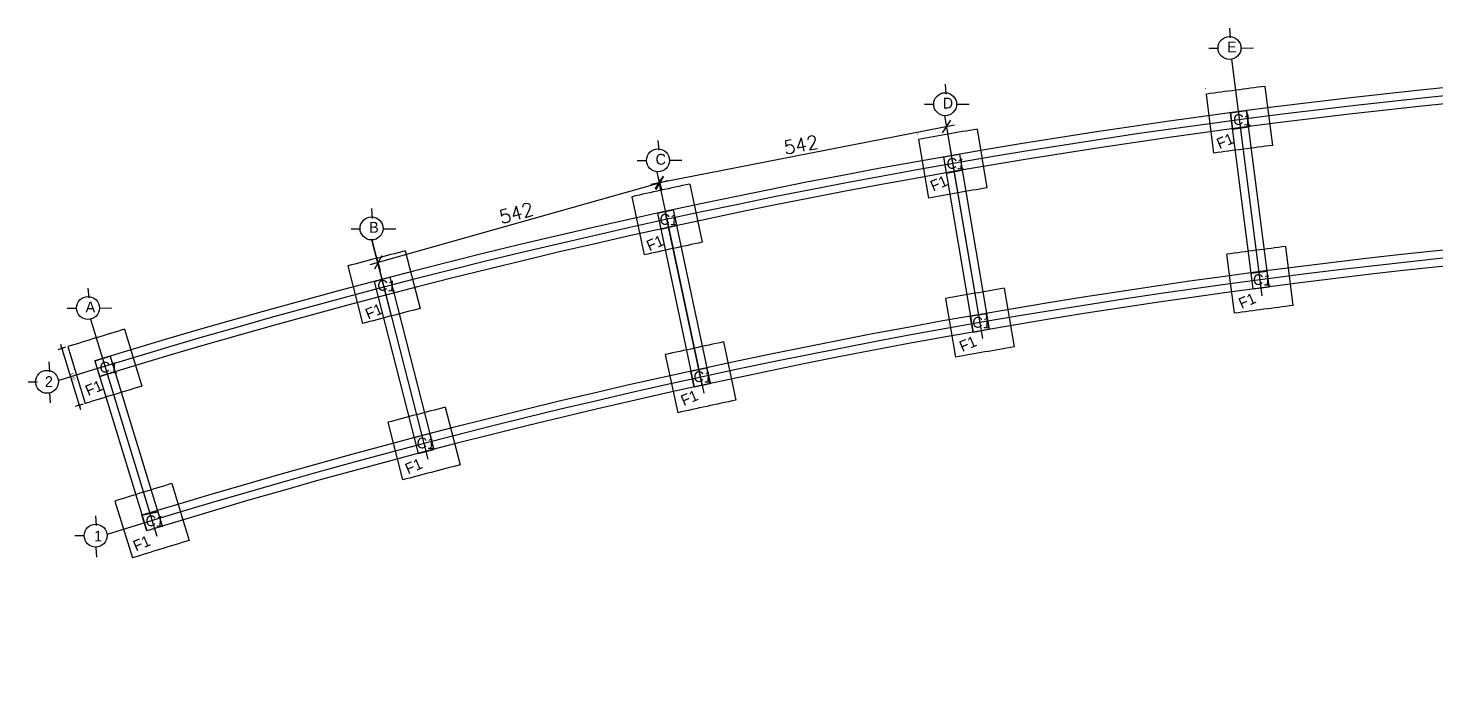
# Model space of a CAD drawing. Extents: x 60675 to 406257, y -6788 to 756297.
# Drawn here: x 388930 to 391534, y 752079 to 753304 of the extents above; entities that cross this region are included whole.
import ezdxf

# ---------------------------------------------------------------- set-up
doc = ezdxf.new("R2010")
doc.units = 0
doc.linetypes.add('CONTINU', pattern=[0])
doc.layers.get('0').update_dxf_attribs({"linetype": 'CONTINUOUS'})
doc.layers.get('Defpoints').update_dxf_attribs({"linetype": 'CONTINUOUS'})
doc.layers.add('DIM', color=247, linetype='CONTINUOUS', lineweight=20)
doc.layers.add('FOUNDATION', color=7, linetype='CONTINUOUS', lineweight=25)
doc.layers.add('RHS', color=7, linetype='CONTINUOUS', lineweight=25, true_color=0x3dad99)
doc.styles.add('dim20', font='romantic.ttf', dxfattribs={"height": 6})
doc.styles.add('TEXT50-2.25', font='romans.shx')
doc.dimstyles.new('dim 20', dxfattribs={"dimtxt": 6, "dimasz": 5, "dimexe": 8, "dimexo": 4, "dimgap": 2, "dimtad": 1, "dimdec": 0, "dimzin": 0, "dimdsep": 46, "dimtxsty": 'dim20', "dimblk": 'ARCHTICK', "dimcen": 0.09, "dimdle": 8, "dimclrd": 3, "dimclre": 3, "dimclrt": 1, "dimadec": 0, "dimazin": 0, "dimtfac": 1, "dimtdec": 0, "dimtofl": 0, "dimtmove": 2, "dimatfit": 3, "dimldrblk": 'ARCHTICK', "dimfxl": 5, "dimtolj": 1, "dimtzin": 0, "dimlwd": -1, "dimlwe": -1, "dimarcsym": 1})
doc.dimstyles.new('DIM-10', dxfattribs={"dimtxt": 25, "dimasz": 20, "dimexe": 15, "dimexo": 15, "dimgap": 6, "dimtad": 1, "dimdec": 0, "dimzin": 0, "dimdsep": 46, "dimtxsty": 'TEXT50-2.25', "dimblk1": 'OBLIQUE', "dimblk2": 'OBLIQUE', "dimsah": 1, "dimcen": 5, "dimdle": 15, "dimclrd": 9, "dimclre": 9, "dimclrt": 3, "dimadec": 0, "dimazin": 0, "dimtfac": 1, "dimtdec": 0, "dimtix": 1, "dimtmove": 0, "dimatfit": 0, "dimfxl": 1, "dimtolj": 1, "dimtzin": 0, "dimlwe": -1, "dimarcsym": 0})

# ---------------------------------------------------------------- blocks, each defined once
blk = doc.blocks.new('_ARCHTICK')
at = {"color": 0, "linetype": 'ByBlock', "const_width": 0.15}
blk.add_lwpolyline([(-0.5, -0.5), (0.5, 0.5)], dxfattribs=at)
blk = doc.blocks.new('*D281')
at = {"color": 3}
for p, q in [((388999.4526667138, 752714.1801010262), (388984.8584587138, 752709.7120695241)), ((388990.1660832803, 752719.7035219442), (389027.0515189319, 752599.2223391648)), ((389031.654274512, 752608.9979952334), (389017.060066512, 752604.5299637313))]:
    blk.add_line(p, q, dxfattribs=at)
at = {"layer": 'Defpoints', "color": 0, "linetype": 'CONTINU', "lineweight": 25}
for p in [(389003.2774359604, 752715.3510579895, 16113.52399223967), (389024.7096050052, 752606.8718776581), (389035.4790437586, 752610.1689521968, 16113.52399223967)]:
    blk.add_point(p, dxfattribs=at)
at = {"color": 3, "linetype": 'CONTINU', "xscale": 5, "yscale": 5, "zscale": 5}
for p, rotation in [((388992.5079972071, 752712.0539834509), 107.0220217519332), ((389024.7096050052, 752606.8718776581), 287.0220217519332)]:
    blk.add_blockref('_ARCHTICK', p, dxfattribs=dict(at, rotation=rotation))
at = {"color": 1, "linetype": 'CONTINU', "lineweight": 25, "insert": (389013.4534145197, 752660.9461138382), "char_height": 6, "attachment_point": 5, "rotation": 287.02202175193315, "style": 'dim20'}
blk.add_mtext('\\A1;110', dxfattribs=at)
blk = doc.blocks.new('_Oblique')
at = {"color": 0, "linetype": 'ByBlock', "lineweight": -2}
blk.add_line((-0.5, -0.5), (0.5, 0.5), dxfattribs=at)
blk = doc.blocks.new('*D284')
at = {"layer": 'Defpoints', "color": 0, "lineweight": 25}
for p in [(390093.2144838513, 753038.7148403982, 303571.4317736124), (390098.969699973, 753018.3360115523), (389565.7345747173, 752912.9702777195, 303571.4316947222)]:
    blk.add_point(p, dxfattribs=at)
at = {"layer": 'DIM', "color": 9, "lineweight": -2}
blk.add_line((389563.1281054465, 752867.0081699564), (390113.4050856598, 753022.4127308307), dxfattribs=at)
at = {"layer": 'DIM', "color": 9}
for p, q in [((390097.2912031297, 753024.2794547115), (390103.0464192514, 753003.9006258656)), ((389569.8112939957, 752898.5348920329), (389581.6402104115, 752856.6495035482))]:
    blk.add_line(p, q, dxfattribs=at)
at = {"layer": 'DIM', "color": 9, "lineweight": -2, "xscale": 20, "yscale": 20, "zscale": 20}
for p, rotation in [((390098.969699973, 753018.3360115523), 15.770291233009), ((389577.5634911332, 752871.0848892349), 195.770291233009)]:
    blk.add_blockref('_Oblique', p, dxfattribs=dict(at, rotation=rotation))
at = {"layer": 'DIM', "color": 3, "insert": (389833.2386417763, 752962.5140927405), "char_height": 25, "attachment_point": 5, "rotation": 15.770291233009004, "style": 'TEXT50-2.25'}
blk.add_mtext('\\A1;542', dxfattribs=at)
blk = doc.blocks.new('*D285')
at = {"layer": 'Defpoints', "color": 0, "lineweight": 25}
for p in [(390625.5326374819, 753142.5093214099, 303571.4316936299), (390629.4261561186, 753122.5411050689), (390093.2144838513, 753038.7148403983, 303571.4317736124)]:
    blk.add_point(p, dxfattribs=at)
at = {"layer": 'DIM', "color": 9, "lineweight": -2}
blk.add_line((390082.3852669537, 753015.8758996917), (390644.1488916531, 753125.4118294345), dxfattribs=at)
at = {"layer": 'DIM', "color": 9}
for p, q in [((390628.4033618474, 753127.7865858754), (390632.2968804842, 753107.8183695344)), ((390096.0852082169, 753023.9921048639), (390099.9787268537, 753004.0238885229))]:
    blk.add_line(p, q, dxfattribs=at)
at = {"layer": 'DIM', "color": 9, "lineweight": -2, "xscale": 20, "yscale": 20, "zscale": 20}
for p, rotation in [((390629.4261561186, 753122.5411050689), 11.0334252019772), ((390097.1080024881, 753018.7466240573), 191.0334252019772)]:
    blk.add_blockref('_Oblique', p, dxfattribs=dict(at, rotation=rotation))
at = {"layer": 'DIM', "color": 3, "insert": (390359.7265192525, 753088.8019050555), "char_height": 25, "attachment_point": 5, "rotation": 11.033425201977202, "style": 'TEXT50-2.25'}
blk.add_mtext('\\A1;542', dxfattribs=at)

msp = doc.modelspace()

# ---------------------------------------------------------------- linework, layer by layer
at = {"color": 3, "linetype": 'CONTINU', "lineweight": 25}
for p, q in [((391152.6091379969, 753304.3175358047, -20669.94272574678), (391153.9463394438, 753286.1924456957, 39942.18106218352)), ((391114.2934674694, 753267.5192525611, -20669.94272574678), (391131.3877345325, 753267.5454924757, -20669.94272574678)), ((391173.8303608983, 753267.6106424398, -20669.94272574678), (391196.8763355835, 753267.6460182994, -20669.94272574678)), ((390626.5632039018, 753200.5039860985, 111028.1158773608), (390627.9004053486, 753182.3788959895, 171640.2396652911)), ((390588.2475333742, 753163.7057028549, 111028.1158773608), (390605.3418004373, 753163.7319427695, 111028.1158773608)), ((390647.7844268031, 753163.7970927336, 111028.1158773608), (390670.8304014883, 753163.8324685931, 111028.1158773608)), ((391154.5435451029, 753147.9690232862, 171873.3730972738), (391184.2876633618, 753151.880346404, 171873.3730972738)), ((391154.5435451029, 753147.9690232862, 171873.3730972738), (391158.4065651242, 753117.7752724035, 171873.3730972738)), ((391184.2876633618, 753151.880346404, 171873.3730972738), (391188.150683383, 753121.6865955213, 171873.3730972738)), ((391158.4065651242, 753117.7752724035, 171873.3730972738), (391188.150683383, 753121.6865955213, 171873.3730972738)), ((390095.305518728, 753096.631272866, 111028.1159505918), (390096.6427201749, 753078.5061827571, 171640.2397385221)), ((390623.2830653235, 753066.2256256294, 303571.4317140335), (390652.8392226587, 753071.3683264587, 303571.4317140013)), ((390623.2830653235, 753066.2256256294, 303571.4317140335), (390628.4633263131, 753036.253407586, 189490.1194900299)), ((390652.8392226587, 753071.3683264587, 303571.4317140013), (390652.8392226587, 753071.3683264587, 303571.4317140013)), ((390652.8392226587, 753071.3683264587, 303571.4317140013), (390657.9097326775, 753041.5356256989, 303571.4317222526)), ((390056.9898482005, 753059.8329896225, 111028.1159505918), (390074.0841152635, 753059.8592295371, 111028.1159505918)), ((390116.5267416293, 753059.9243795011, 111028.1159505918), (390139.5727163146, 753059.9597553607, 111028.1159505918)), ((390628.4633263131, 753036.253407586, 189490.1194900299), (390657.9097326775, 753041.5356256989, 303571.4317222526)), ((389565.3717854584, 752970.7485212527, 111028.1158786335), (389566.7089869052, 752952.6234311437, 171640.2396665638)), ((390094.1710966855, 752962.1270576621, 303571.4317736124), (390123.4874848614, 752968.4962220014, 303571.4317736124)), ((390094.1710966855, 752962.1270576621, 303571.4317736124), (390100.6441895769, 752931.6978798854, 303571.4317736124)), ((390123.4874848614, 752968.4962220014, 303571.4317736124), (390123.4874848614, 752968.4962220014, 303571.4317736124)), ((390123.4874848614, 752968.4962220014, 303571.4317736124), (390129.9605777528, 752938.0670442247, 303571.4317736124)), ((389527.9683928063, 752933.2801905276, 111028.1158786335), (389545.0626598694, 752933.3064304421, 111028.1158786335)), ((389587.5052862352, 752933.3715804062, 111028.1158786335), (389610.5512609204, 752933.4069562658, 111028.1158786335)), ((390100.4704223585, 752932.8568809341, 303571.4317736124), (390129.7868105344, 752939.2260452734, 303571.4317736124)), ((389602.0036631211, 752771.4299562458, 303571.431734563), (389565.7345747174, 752912.9702777195, 303571.4316947222)), ((389565.7345747174, 752912.9702777195, 303571.4316947222), (389565.7345747174, 752912.9702777195, 303571.4316947222)), ((391192.5028537831, 752851.2752697723, 171873.3730972738), (391222.2466251859, 752855.1893039538, 171873.3730972738)), ((391225.9765982704, 752826.0354612385, 171873.3730972738), (391222.2466251859, 752855.1893039538, 171873.3730972738)), ((389569.9457471463, 752836.1072798808, 303571.4317153096), (389598.971555403, 752843.6916474196, 303571.4317152709)), ((389569.9457471463, 752836.1072798808, 303571.4317153096), (389577.4780459754, 752806.7124413374, 303571.4317235837)), ((389598.971555403, 752843.6916474196, 303571.4317152709), (389606.472766904, 752814.4181273495, 303571.4317235108)), ((391196.2328268675, 752822.121427057, 171873.3730972738), (391192.5028537831, 752851.2752697723, 171873.3730972738)), ((389040.7775806037, 752823.530000077, 171873.3730972738), (389042.1147820505, 752805.404909968, 232485.4968852041)), ((389606.472766904, 752814.4181273495, 303571.4317235108), (389577.4780459754, 752806.7124413374, 303571.4317235837)), ((391196.2328268675, 752822.121427057, 171873.3730972738), (391225.9765982704, 752826.0354612385, 171873.3730972738)), ((389002.4619100761, 752786.7317168334, 171873.3730972738), (389019.5561771392, 752786.757956748, 171873.3730972738)), ((389061.998803505, 752786.8231067121, 171873.3730972738), (389085.0447781903, 752786.8584825717, 171873.3730972738)), ((390678.3278435806, 752742.3658182159, 303571.4318036071), (390673.0817158485, 752772.0837985318, 303571.4317140335)), ((390673.1074385112, 752771.9628795994, 303571.4317140335), (390702.4231230374, 752776.6266764527, 303571.4317140335)), ((390707.8834882553, 752747.5115353115, 303571.4318035742), (390702.4231230374, 752776.6266764527, 303571.4317140335)), ((390678.3278435806, 752742.3658182159, 303571.4318036071), (390707.8834882553, 752747.5115353115, 303571.4318035742)), ((388968.4004488943, 752687.0687505981, 171873.3730972738), (388969.7376503412, 752668.9436604892, 232485.4968852041)), ((389053.2031449163, 752688.9159992548, 16113.52399223967), (389081.88891428, 752697.6981764334, 316498.7106800066)), ((389053.2031449163, 752688.9159992548, 16113.52399223967), (389061.9853280031, 752660.2302105889, 16113.52399223967)), ((389081.88891428, 752697.6981764334, 316498.7106800066), (389090.6710973667, 752669.0123877676, 316498.7106800066)), ((390156.3247393462, 752669.9507713447, 303571.4317736124), (390185.6404238724, 752676.3232434554, 303571.4317736124)), ((390191.839073638, 752647.1841875442, 303571.4317736124), (390185.6404238724, 752676.3232434554, 303571.4317736124)), ((388930.0847783668, 752650.2704673546, 171873.3730972738), (388947.1790454299, 752650.2967072692, 171873.3730972738)), ((389061.9853280031, 752660.2302105889, -284271.6626955272), (389090.6710973667, 752669.0123877676, 16113.52399223967)), ((390162.5233891117, 752640.8117154335, 303571.4317736124), (390156.3247393462, 752669.9507713447, 303571.4317736124)), ((390162.5233891117, 752640.8117154335, 303571.4317736124), (390191.839073638, 752647.1841875442, 303571.4317736124)), ((390162.5233891117, 752640.8117154335, 303571.4317736124), (390191.839073638, 752647.1841875442, 303571.4317736124)), ((388969.399610365, 752629.6619799879, 171873.3730972738), (388970.7368118119, 752611.5368898789, 232485.4968852041)), ((390162.5233891117, 752640.8117154335, 303571.4317736124), (390162.5233891117, 752640.8117154335, 303571.4317736124)), ((389673.0421623081, 752554.6306873987, 303571.431796636), (389644.0484792495, 752546.9209510939, 303571.43179671)), ((389644.0484792495, 752546.9209510939, 303571.43179671), (389651.4893453481, 752517.8829292954, 303571.4318048836)), ((389680.5142355856, 752525.470879411, 303571.4318048439), (389673.0421623081, 752554.6306873987, 303571.431796636)), ((389651.4893453481, 752517.8829292954, 303571.4318048836), (389680.5142355856, 752525.470879411, 303571.4318048439)), ((389140.5858678831, 752403.4923979571, 16113.52399223967), (389169.3387871655, 752412.2950458702, 16113.52399223967)), ((389169.3387871655, 752412.2950458702, 16113.52399223967), (389178.0538206169, 752383.5887855467, 1732.084857114372)), ((389054.8274428886, 752402.6496354829, 171873.3730972738), (389056.1646443355, 752384.524545374, 232485.4968852041)), ((389140.5858678831, 752403.4923979571, 16113.52399223965), (389169.9015524093, 752409.8648700678, 16113.52399223965)), ((389149.3680512527, 752374.8066083681, 1732.084857114372), (389140.5858678831, 752403.4923979571, 16113.52399223967)), ((389016.5117723611, 752365.8513522394, 171873.3730972738), (389033.6060394242, 752365.877592154, 171873.3730972738)), ((389178.0538206169, 752383.5887855467, 1732.084857114372), (389149.3680512533, 752374.8066083681, 16113.52399223967)), ((389055.2618610155, 752344.0657544652, 119057.5249255368), (389056.5990624624, 752325.9406643562, 179669.6487134671))]:
    msp.add_line(p, q, dxfattribs=at)
at = {"color": 6, "linetype": 'CONTINU', "lineweight": 25}
msp.add_line((389651.4893453481, 752517.8829292954, 303571.4318048836), (389651.4893453481, 752517.8829292954, 303571.4318048836), dxfattribs=at)
msp.add_line((389651.4893453481, 752517.8829292954, 303571.4318048836), (389651.4893453481, 752517.8829292954, 303571.4318048836), dxfattribs=at)
at = {"color": 3, "linetype": 'CONTINU', "lineweight": 25}
for centre in [(391152.6091379969, 753267.5192525611, -20669.94272574678), (390626.5632039018, 753163.7057028549, 111028.1158773608), (390095.305518728, 753059.8329896225, 111028.1159505918), (389565.3717854584, 752933.9502380091, 111028.1158786335), (389040.7775806037, 752786.7317168334, 171873.3730972738), (388964.946351808, 752650.3306190156, 171873.3730972738), (389054.8274428886, 752365.8513522394, 171873.3730972738)]:
    msp.add_circle(centre, 21.22141968694891, dxfattribs=at)
at = {"layer": 'FOUNDATION', "color": 4, "lineweight": 30}
for p, q in [((390685.5630813737, 753117.5531084592, 303571.4317030813), (390703.9948802115, 753009.1083293048, 303571.4317330751)), ((390575.4591472732, 753108.8831001184, 303571.4317003813), (390575.5146092229, 753108.5567858549, 303571.4317004717)), ((390577.1902826842, 753098.6978437066, 303571.4317031985), (390595.6226964435, 752990.249446612, 303571.4317331932)), ((390154.275675246, 753016.0072124797, 303571.4317736124), (390177.1634560981, 752908.4146961641, 303571.4317736124)), ((390046.7819475068, 752992.6550409653, 303571.4317736124), (390069.6705723729, 752885.0585570583, 303571.4317736124)), ((389627.7704485267, 752892.4474683766, 303571.4317043419), (389655.0752796937, 752785.8902111814, 303571.4317343357)), ((389521.3420877483, 752864.639670693, 303571.4317044835), (389548.6480200582, 752758.0781162857, 303571.4317344785)), ((390627.2091757663, 752804.4081836544, 303571.4317845936), (390645.6416189822, 752695.9596132546, 303571.4318145884)), ((390735.5802809855, 752823.2734120592, 303571.4317844737), (390754.012079871, 752714.8286326196, 303571.4318144675)), ((389108.4585903882, 752747.5523743384, 354723.1519176344), (389140.6601980142, 752642.3702684919, 249320.9655621863)), ((389003.277436053, 752715.351058019, 354723.1519176348), (389035.4790436802, 752610.1689521725, 249320.965562191)), ((390108.8933862897, 752700.6771496463, 303571.4317736124), (390131.7820515228, 752593.0804759824, 303571.4317736124)), ((390216.3847896556, 752724.0402477375, 303571.4317736124), (390239.272570514, 752616.4477314068, 303571.4317736124)), ((389701.8658314156, 752603.289819935, 303571.4317857343), (389729.1706627375, 752496.7325621367, 303571.4318157281)), ((389595.4405031365, 752575.470187911, 303571.4317858792), (389622.7464882605, 752468.9084273927, 303571.4318158742)), ((389195.8420555555, 752462.1263487464, 68699.90777325086), (389228.0436771119, 752356.9441973978, -36702.32417949734)), ((389090.6609012216, 752429.925032427, 68699.90777326282), (389122.8625227779, 752324.7428810784, -36702.32417948109))]:
    msp.add_line(p, q, dxfattribs=at)
for points in [[(391232.8436766192, 753087.5541254111), (391218.883946804, 753196.6647699698)], [(391108.5529259749, 753192.2438671523), (391108.5138257948, 753192.5494780707)], [(391123.782175653, 753073.2105283638), (391109.8220297921, 753182.3244247785)], [(391161.6649721237, 752777.1148019402), (391147.7048061782, 752886.2288553362)], [(391270.7253074209, 752791.4675099718), (391256.7655774177, 752900.5781559985)]]:
    msp.add_lwpolyline(points, dxfattribs=at)
for centre, radius, start, end in [((392857.2100269201, 740314.8928075599, 16113.52399223967), 12985.53661718734, 97.24806406335287, 97.73341889564297), ((392857.2100269201, 740314.8928075599, 16113.52399223967), 12985.53661718734, 99.62714286574501, 100.1124984472144), ((392857.2100269201, 740314.8928075599, 16113.52399223967), 12875.53661718734, 97.24769833261189, 97.73719978969633), ((392857.2100269201, 740314.8928075599, 16113.52399223967), 12985.53661718734, 102.01393653056, 102.4992929290161), ((392857.2100269201, 740314.8928075599, 16113.52399223967), 12875.53661718734, 99.62698102178247, 100.1164832446702), ((392857.2100269201, 740314.8928075599, 16113.52399223967), 12875.53661718734, 102.0139760019935, 102.5034790634408), ((392857.2100269201, 740314.8928075599, 16113.52399223967), 12985.53661718734, 104.4003095056078, 104.8856667902885), ((392857.2100269201, 740314.8928075599, 16113.52399223967), 12687.03661718734, 97.24705686115442, 97.74383131316216), ((392857.2100269201, 740314.8928075599, 16113.52399223967), 12687.03661718734, 99.62669714961545, 100.1234724022216), ((392857.2100269201, 740314.8928075599, 16113.52399223967), 12875.53661718734, 104.4005467161376, 104.8900506896375), ((392857.2100269201, 740314.8928075599, 16113.52399223967), 12577.03661718734, 97.24667364072337, 97.7477930129392), ((392857.2100269201, 740314.8928075599, 16113.52399223967), 12985.53661718734, 106.7793457165225, 107.2646975978223), ((392857.2100269201, 740314.8928075599, 16113.52399223967), 12687.03661718734, 102.0140452352805, 102.5108213679051), ((392857.2100269201, 740314.8928075599, 16113.52399223967), 12577.03661718734, 99.62652756303083, 100.1276477619256), ((392857.2100269201, 740314.8928075599, 16113.52399223967), 12875.53661718734, 106.7772724471489, 107.2667708710008), ((392857.2100269201, 740314.8928075599, 16113.52399223967), 12687.03661718734, 104.4009627810225, 104.8977398622384), ((392857.2100269201, 740314.8928075599, 16113.52399223967), 12577.03661718734, 102.0140865947675, 102.5152076906407), ((392857.2100269201, 740314.8928075599, 16113.52399223967), 12577.03661718734, 104.4012113392812, 104.9023334129605), ((392857.2100269201, 740314.8928075599, 16113.52399223967), 12687.03661718734, 106.7736360136814, 107.2704073013806), ((392857.2100270243, 740314.8928075916, -36702.32417949734), 12577.03661718734, 106.7714635969038, 107.2725797199312)]:
    msp.add_arc(centre, radius, start, end, dxfattribs=at)
at = {"layer": 'RHS'}
for p, q in [((390625.5326374818, 753142.5093214099, 303571.4316936299), (390695.6176191114, 752730.1594242478, 303571.4318076783)), ((390635.5462415674, 753083.5935805553, 303571.4317099249), (390695.6176191126, 752730.1594242478, 303571.4318076783)), ((390093.2144838513, 753038.7148403983, 303571.4317736124), (390180.3004678991, 752629.3348214614, 303571.4317736124)), ((390177.1793760534, 752644.0066731164, 303571.4317736124), (390108.8274825347, 752965.3201401305, 303571.4317736124)), ((389565.7345747174, 752912.9702777195, 303571.4316947222), (389669.7230066947, 752507.1548370948, 303571.4318089515)), ((389045.293551677, 752765.9917349952, 389335.4414389069), (389168.0994143098, 752364.8633381819, -12632.26678601431))]:
    msp.add_line(p, q, dxfattribs=at)
at = {"layer": 'RHS', "color": 1}
for p, q in [((390623.2830653235, 753066.2256256294, 303571.4317140335), (390678.3278435806, 752742.3658182159, 303571.4318036071)), ((390652.8392226587, 753071.3683264587, 303571.4317140013), (390707.8834882553, 752747.5115353115, 303571.4318035742)), ((390094.1710966855, 752962.1270576621, 303571.4317736124), (390162.5233891117, 752640.8117154335, 303571.4317736124)), ((390123.4874848614, 752968.4962220014, 303571.4317736124), (390191.839073638, 752647.1841875442, 303571.4317736124)), ((389569.9457471463, 752836.1072798808, 303571.4317153096), (389651.4893453481, 752517.8829292954, 303571.4318048836)), ((389598.971555403, 752843.6916474196, 303571.4317152709), (389680.5142355856, 752525.470879411, 303571.4318048439)), ((389053.2031449158, 752688.9159992548, 316498.7106800066), (389149.3680512527, 752374.8066083681, 1732.084857114372)), ((389081.88891428, 752697.6981764334, 316498.7106800066), (389178.0538206169, 752383.5887855467, 1732.084857114372))]:
    msp.add_line(p, q, dxfattribs=at)
at = {"layer": 'RHS'}
msp.add_lwpolyline([(391213.0071922496, 752809.2084726692), (391157.0139839029, 753246.8569898001)], dxfattribs=at)
at = {"layer": 'RHS', "color": 1}
for points in [[(391196.2328268675, 752822.121427057), (391154.5435451029, 753147.9690232862)], [(391225.9765982704, 752826.0354612385), (391184.2876633618, 753151.880346404)]]:
    msp.add_lwpolyline(points, dxfattribs=at)
for radius, start, end in [(12945.53661718734, 68.81201515123803, 107.0884103216281), (12915.53661718734, 68.81186094567737, 107.0885645309823), (12647.03661718734, 68.8104482233999, 107.0899772533867), (12617.03661718734, 68.81028663833602, 107.0901388345574)]:
    msp.add_arc((392857.2100269201, 740314.8928075599, 16113.52399223967), radius, start, end, dxfattribs=at)
at = {"layer": 'RHS'}
for radius, start, end in [(12930.53661718735, 68.81193813811831, 107.4260106037067), (12632.03661718734, 68.8103675270342, 107.4178208921599)]:
    msp.add_arc((392857.2100269201, 740314.8928075599, 16113.52399223967), radius, start, end, dxfattribs=at)

# ---------------------------------------------------------------- texts
at = {"color": 1, "linetype": 'CONTINU', "lineweight": 25, "char_height": 20, "width": 26.32573281414807, "attachment_point": 1}
for s, insert in [('{\\C7;E}', (391148.0911904498, 753279.5257790296, -20669.94272574678)), ('{\\C7;D}', (390622.0452563546, 753175.7122293233, 111028.1158773608)), ('{\\C7;C}', (390090.7875711808, 753071.8395160909, 111028.1159505918)), ('{\\C7;B}', (389560.8538379112, 752945.9567644775, 111028.1158786335)), ('{\\C7;A}', (389036.2596330565, 752798.7382433017, 171873.3730972738)), ('{\\C7;2}', (388961.0153423233, 752660.7014767693, 171873.3730972738)), ('{\\C7;1}', (389052.1340510738, 752375.12336061, 171873.3730972738))]:
    msp.add_mtext(s, dxfattribs=dict(at, insert=insert))
for s, insert, rotation in [('{\\C7;C1}', (391160.0518576149, 753146.0342477008, 171873.3730972738), 356.0129314323), ('{\\C6;F1}', (391126.2280764221, 753098.647337315, 171873.3730972738), 23.26747159547658), ('{\\C7;C1}', (390629.8880899046, 753064.8498462352, 171873.3730972738), 356.0129314323), ('{\\C6;F1}', (390596.5856103576, 753020.4147666426, 171873.3730972738), 23.26747159547658), ('{\\C7;C1}', (390098.8554861397, 752961.4452215729, 171873.3730972738), 356.0129314323), ('{\\C6;F1}', (390071.591417247, 752909.9474793499, 171873.3730972738), 23.26747159547658), ('{\\C7;C1}', (389576.8153356481, 752839.2973768504, 171873.3730972738), 356.0129314323), ('{\\C7;C1}', (391196.7601814214, 752850.036245927, 171873.3730972738), 356.0129314323), ('{\\C6;F1}', (391167.0199297345, 752803.3012736322, 171873.3730972738), 23.26747159547658), ('{\\C6;F1}', (389551.3323806948, 752783.6706933951, 171873.3730972738), 23.26747159547658), ('{\\C7;C1}', (390677.5871899538, 752771.0249714253, 171873.3730972738), 356.0129314323), ('{\\C6;F1}', (390650.3231210611, 752723.6380610395, 171873.3730972738), 23.26747159547658), ('{\\C7;C1}', (389062.8988023847, 752688.1563965629, 171873.3730972738), 356.0129314323), ('{\\C6;F1}', (389033.2888761139, 752641.9647060068, 171873.3730972738), 23.26747159547658), ('{\\C7;C1}', (390161.715775542, 752670.5902869466, 171873.3730972738), 356.0129314323), ('{\\C6;F1}', (390135.1033337018, 752623.728548909, 171873.3730972738), 23.26747159547658), ('{\\C7;C1}', (389649.6237980109, 752547.8629416998, 171873.3730972738), 356.0129314323), ('{\\C6;F1}', (389625.0096791307, 752497.4155441731, 171873.3730972738), 23.26747159547658), ('{\\C7;C1}', (389147.9578532837, 752404.0019367381, 171873.3730972738), 356.0129314323), ('{\\C6;F1}', (389121.6929459753, 752354.7859778538, 119057.5249255368), 23.26747159547658)]:
    msp.add_mtext(s, dxfattribs=dict(at, insert=insert, rotation=rotation))

# ---------------------------------------------------------------- dimensions: what is measured, and where the dimension line sits
at = {"color": 3, "linetype": 'CONTINU', "lineweight": 25}
dim = msp.add_aligned_dim(p1=(389003.2774359604, 752715.3510579896, 16113.52399223967), p2=(389035.4790437585, 752610.1689521967, 16113.52399223967), distance=-11.262837634163747, dimstyle='dim 20', dxfattribs=at)
dim.commit()
dim.dimension.update_dxf_attribs({"geometry": '*D281', "text_midpoint": (389013.4534145197, 752660.9461138382)})
at = {"layer": 'DIM'}
dim = msp.add_aligned_dim(p1=(390093.2144838513, 753038.7148403983, 303571.4317736124), p2=(390625.5326374818, 753142.5093214099, 303571.4316936299), distance=-20.344265806752144, dimstyle='DIM-10', override={"dimtmove": 1}, dxfattribs=at)
dim.commit()
dim.dimension.update_dxf_attribs({"geometry": '*D285', "text_midpoint": (390359.7265192525, 753088.8019050555)})
dim = msp.add_linear_dim(base=(390098.969699973, 753018.3360115523), p1=(389565.7345747174, 752912.9702777195, 303571.4316947222), p2=(390093.2144838513, 753038.7148403983, 303571.4317736124), angle=195.770291233009, dimstyle='DIM-10', override={"dimtmove": 1}, dxfattribs=at)
dim.commit()
dim.dimension.update_dxf_attribs({"geometry": '*D284', "text_midpoint": (389833.2386417763, 752962.5140927405)})

doc.saveas('drawing.dxf')
